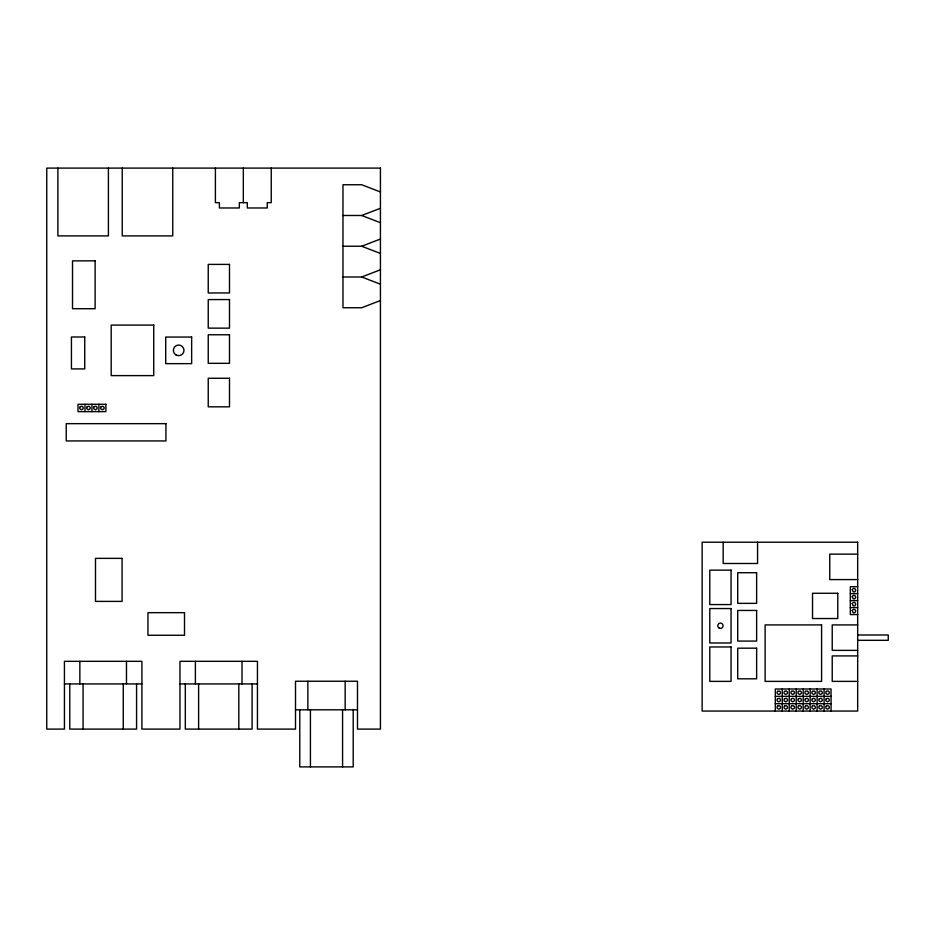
<?xml version="1.0" encoding="UTF-8"?>
<svg xmlns="http://www.w3.org/2000/svg" width="935" height="935" viewBox="0 0 935 935"><rect width="100%" height="100%" fill="white"/><g stroke="black" fill="none" stroke-linecap="round" stroke-linejoin="round"><path stroke-width="1.4" d="M342.97 215.494L361.693 215.494L380.428 208.283M342.97 246.244L361.693 246.244L380.428 239.033M342.97 276.994L361.693 276.994L380.428 269.783M380.428 300.532L361.693 307.744L342.97 307.744L342.97 184.744L361.693 184.744L380.428 191.956M857.676 554.128L829.754 554.128L829.754 579.583L857.676 579.583M857.676 586.677L850.324 586.677L850.324 614.552L857.676 614.552M850.324 593.643L857.676 593.643M850.324 600.621L857.676 600.621M850.324 607.586L857.676 607.586M857.676 624.919L832.22 624.919L832.22 650.374L857.676 650.374M857.676 634.994L888.25 634.994L888.25 640.311L857.676 640.311M857.676 655.914L832.22 655.914L832.22 681.381L857.676 681.381M64.433 683.929L141.91 683.929M179.976 683.929L257.441 683.929M775.314 696.353L831.051 696.353M775.314 703.704L831.051 703.704M295.507 709.805L357.486 709.805M361.693 215.494L380.428 222.705M361.693 246.244L380.428 253.455M361.693 276.994L380.428 284.205M831.051 711.056L831.051 689.001L775.314 689.001L775.314 711.056M824.086 689.001L824.086 711.056M817.12 689.001L817.12 711.056M810.154 689.001L810.154 711.056M803.188 689.001L803.188 711.056M796.211 689.001L796.211 711.056M789.245 689.001L789.245 711.056M782.279 689.001L782.279 711.056M757.572 542.218L757.572 563.489L723.164 563.489L723.164 542.218M353.208 709.805L353.208 766.899L299.784 766.899L299.784 709.805M345.155 681.241L345.155 709.805M342.572 709.805L342.572 766.899M310.42 709.805L310.42 766.899M307.849 681.241L307.849 709.805M271.243 168.101L271.243 202.661L267.246 202.661L267.246 207.979L247.307 207.979L247.307 202.661L239.337 202.661L239.337 207.979L219.398 207.979L219.398 202.661L215.401 202.661L215.401 168.101M252.099 683.929L252.099 729.101L185.317 729.101L185.317 683.929M243.322 168.101L243.322 202.661M242.025 661.326L242.025 683.929M238.811 683.929L238.811 729.101M198.606 683.929L198.606 729.101M195.392 661.326L195.392 683.929M172.753 168.101L172.753 235.9L122.24 235.9L122.24 168.101M136.568 683.929L136.568 729.101L69.774 729.101L69.774 683.929M126.482 661.326L126.482 683.929M123.268 683.929L123.268 729.101M108.402 168.101L108.402 235.9L57.888 235.9L57.888 168.101M98.911 404.282L98.911 411.634M91.946 404.282L91.946 411.634M84.98 404.282L84.98 411.634M83.075 683.929L83.075 729.101M79.849 661.326L79.849 683.929M852.229 589.716L853.082 591.668A1.917 1.917 0 0 0 854.917 591.668L855.841 590.16L854.917 588.653A1.917 1.917 0 0 0 853.082 588.653L852.229 589.716M852.229 596.682L853.082 598.634A1.917 1.917 0 0 0 854.917 598.634L855.841 597.126L854.917 595.618A1.917 1.917 0 0 0 853.082 595.618L852.229 596.682M852.229 603.648L853.082 605.611A1.917 1.917 0 0 0 854.917 605.611L855.841 604.103L854.917 602.596A1.917 1.917 0 0 0 853.082 602.596L852.229 603.648M852.229 610.613L853.082 612.577A1.917 1.917 0 0 0 854.917 612.577L855.841 611.069L854.917 609.562A1.917 1.917 0 0 0 853.082 609.562L852.229 610.613M80.258 406.667L79.978 407.041A1.917 1.917 0 0 0 79.978 408.887L81.485 409.799L83.005 408.887A1.917 1.917 0 0 0 82.993 407.041L81.941 406.187L80.258 406.667M87.224 406.667L86.955 407.041A1.917 1.917 0 0 0 86.955 408.887L88.463 409.799L89.97 408.887A1.917 1.917 0 0 0 89.97 407.041L88.907 406.187L87.224 406.667M94.19 406.667L93.921 407.041A1.917 1.917 0 0 0 93.921 408.887L95.428 409.799L96.936 408.887A1.917 1.917 0 0 0 96.936 407.041L95.873 406.187L94.19 406.667M101.167 406.667L100.886 407.041A1.917 1.917 0 0 0 100.886 408.887L102.394 409.799L103.902 408.887A1.917 1.917 0 0 0 103.902 407.041L102.85 406.187L101.167 406.667M777.569 691.374L777.289 691.76A1.917 1.917 0 0 0 777.289 693.595L778.797 694.518L780.304 693.595A1.917 1.917 0 0 0 780.304 691.76L779.252 690.907L777.569 691.374M777.569 698.726L777.289 699.111A1.917 1.917 0 0 0 777.289 700.946L778.797 701.869L780.304 700.946A1.917 1.917 0 0 0 780.304 699.111L779.252 698.246L777.569 698.726M784.535 691.374L784.255 691.76A1.917 1.917 0 0 0 784.255 693.595L785.762 694.518L787.27 693.595A1.917 1.917 0 0 0 787.27 691.76L786.218 690.907L784.535 691.374M777.569 706.077L777.289 706.463A1.917 1.917 0 0 0 777.289 708.298L778.797 709.221L780.304 708.298A1.917 1.917 0 0 0 780.304 706.463L779.252 705.598L777.569 706.077M784.535 698.726L784.255 699.111A1.917 1.917 0 0 0 784.255 700.946L785.762 701.869L787.27 700.946A1.917 1.917 0 0 0 787.27 699.111L786.218 698.246L784.535 698.726M791.501 691.374L791.22 691.76A1.917 1.917 0 0 0 791.22 693.595L792.728 694.518L794.236 693.595A1.917 1.917 0 0 0 794.236 691.76L793.184 690.907L791.501 691.374M784.535 706.077L784.255 706.463A1.917 1.917 0 0 0 784.255 708.298L785.762 709.221L787.27 708.298A1.917 1.917 0 0 0 787.27 706.463L786.218 705.598L784.535 706.077M791.501 698.726L791.22 699.111A1.917 1.917 0 0 0 791.22 700.946L792.728 701.869L794.236 700.946A1.917 1.917 0 0 0 794.236 699.111L793.184 698.246L791.501 698.726M798.467 691.374L798.186 691.76A1.917 1.917 0 0 0 798.198 693.595L799.706 694.518L801.213 693.595A1.917 1.917 0 0 0 801.213 691.76L800.15 690.907L798.467 691.374M791.501 706.077L791.22 706.463A1.917 1.917 0 0 0 791.22 708.298L792.728 709.221L794.236 708.298A1.917 1.917 0 0 0 794.236 706.463L793.184 705.598L791.501 706.077M798.467 698.726L798.186 699.111A1.917 1.917 0 0 0 798.198 700.946L799.706 701.869L801.213 700.946A1.917 1.917 0 0 0 801.213 699.111L800.15 698.246L798.467 698.726M805.432 691.374L805.164 691.76A1.917 1.917 0 0 0 805.164 693.595L806.671 694.518L808.179 693.595A1.917 1.917 0 0 0 808.179 691.76L807.115 690.907L805.432 691.374M798.467 706.077L798.186 706.463A1.917 1.917 0 0 0 798.198 708.298L799.706 709.221L801.213 708.298A1.917 1.917 0 0 0 801.213 706.463L800.15 705.598L798.467 706.077M805.432 698.726L805.164 699.111A1.917 1.917 0 0 0 805.164 700.946L806.671 701.869L808.179 700.946A1.917 1.917 0 0 0 808.179 699.111L807.115 698.246L805.432 698.726M812.41 691.374L812.129 691.76A1.917 1.917 0 0 0 812.129 693.595L813.637 694.518L815.145 693.595A1.917 1.917 0 0 0 815.145 691.76L814.093 690.907L812.41 691.374M805.432 706.077L805.164 706.463A1.917 1.917 0 0 0 805.164 708.298L806.671 709.221L808.179 708.298A1.917 1.917 0 0 0 808.179 706.463L807.115 705.598L805.432 706.077M812.41 698.726L812.129 699.111A1.917 1.917 0 0 0 812.129 700.946L813.637 701.869L815.145 700.946A1.917 1.917 0 0 0 815.145 699.111L814.093 698.246L812.41 698.726M819.376 691.374L819.095 691.76A1.917 1.917 0 0 0 819.095 693.595L820.603 694.518L822.11 693.595A1.917 1.917 0 0 0 822.11 691.76L821.059 690.907L819.376 691.374M812.41 706.077L812.129 706.463A1.917 1.917 0 0 0 812.129 708.298L813.637 709.221L815.145 708.298A1.917 1.917 0 0 0 815.145 706.463L814.093 705.598L812.41 706.077M819.376 698.726L819.095 699.111A1.917 1.917 0 0 0 819.095 700.946L820.603 701.869L822.11 700.946A1.917 1.917 0 0 0 822.11 699.111L821.059 698.246L819.376 698.726M826.341 691.374L826.061 691.76A1.917 1.917 0 0 0 826.061 693.595L827.568 694.518L829.076 693.595A1.917 1.917 0 0 0 829.076 691.76L828.024 690.907L826.341 691.374M819.376 706.077L819.095 706.463A1.917 1.917 0 0 0 819.095 708.298L820.603 709.221L822.11 708.298A1.917 1.917 0 0 0 822.11 706.463L821.059 705.598L819.376 706.077M826.341 698.726L826.061 699.111A1.917 1.917 0 0 0 826.061 700.946L827.568 701.869L829.076 700.946A1.917 1.917 0 0 0 829.076 699.111L828.024 698.246L826.341 698.726M826.341 706.077L826.061 706.463A1.917 1.917 0 0 0 826.061 708.298L827.568 709.221L829.076 708.298A1.917 1.917 0 0 0 829.076 706.463L828.024 705.598L826.341 706.077M380.428 168.101L46.75 168.101L46.75 729.101L64.433 729.101L64.433 661.326L141.91 661.326L141.91 729.101L179.976 729.101L179.976 661.326L257.441 661.326L257.441 729.101L295.507 729.101L295.507 681.241L357.486 681.241L357.486 729.101L380.428 729.101L380.428 168.101M95.125 260.865L72.521 260.865L72.521 308.714L95.125 308.714L95.125 260.865M229.496 264.395L208.236 264.395L208.236 292.959L229.496 292.959L229.496 264.395M229.496 299.574L208.236 299.574L208.236 328.138L229.496 328.138L229.496 299.574M153.737 325.088L111.195 325.088L111.195 375.613L153.737 375.613L153.737 325.088M229.496 334.765L208.236 334.765L208.236 363.329L229.496 363.329L229.496 334.765M84.734 336.997L71.434 336.997L71.434 368.904L84.734 368.904L84.734 336.997M191.652 337.056L165.705 337.056L165.705 363.645L191.652 363.645L191.652 337.056M229.496 378.266L208.236 378.266L208.236 406.83L229.496 406.83L229.496 378.266M105.877 404.282L78.002 404.282L78.002 411.634L105.877 411.634L105.877 404.282M165.927 423.66L66.221 423.66L66.221 440.934L165.927 440.934L165.927 423.66M857.676 542.218L702.138 542.218L702.138 711.056L857.676 711.056L857.676 542.218M122.076 558.37L95.487 558.37L95.487 601.392L122.076 601.392L122.076 558.37M731.065 570.151L709.794 570.151L709.794 604.571L731.065 604.571L731.065 570.151M756.637 572.723L737.715 572.723L737.715 603.356L756.637 603.356L756.637 572.723M837.783 593.269L812.527 593.269L812.527 618.526L837.783 618.526L837.783 593.269M731.065 608.556L709.794 608.556L709.794 642.976L731.065 642.976L731.065 608.556M756.637 610.45L737.715 610.45L737.715 641.083L756.637 641.083L756.637 610.45M184.511 612.67L147.952 612.67L147.952 635.262L184.511 635.262L184.511 612.67M821.585 624.919L765.122 624.919L765.122 681.381L821.585 681.381L821.585 624.919M731.065 646.962L709.794 646.962L709.794 681.381L731.065 681.381L731.065 646.962M756.637 648.177L737.715 648.177L737.715 678.81L756.637 678.81L756.637 648.177M719.097 628.063A2.653 2.653 0 0 0 723.082 625.76A2.653 2.653 0 0 0 719.097 623.458A2.653 2.653 0 0 0 719.097 628.063M175.967 354.926A5.318 5.318 0 0 0 183.996 350.415A5.318 5.318 0 0 0 176.072 345.716A5.318 5.318 0 0 0 175.967 354.926"/></g></svg>
